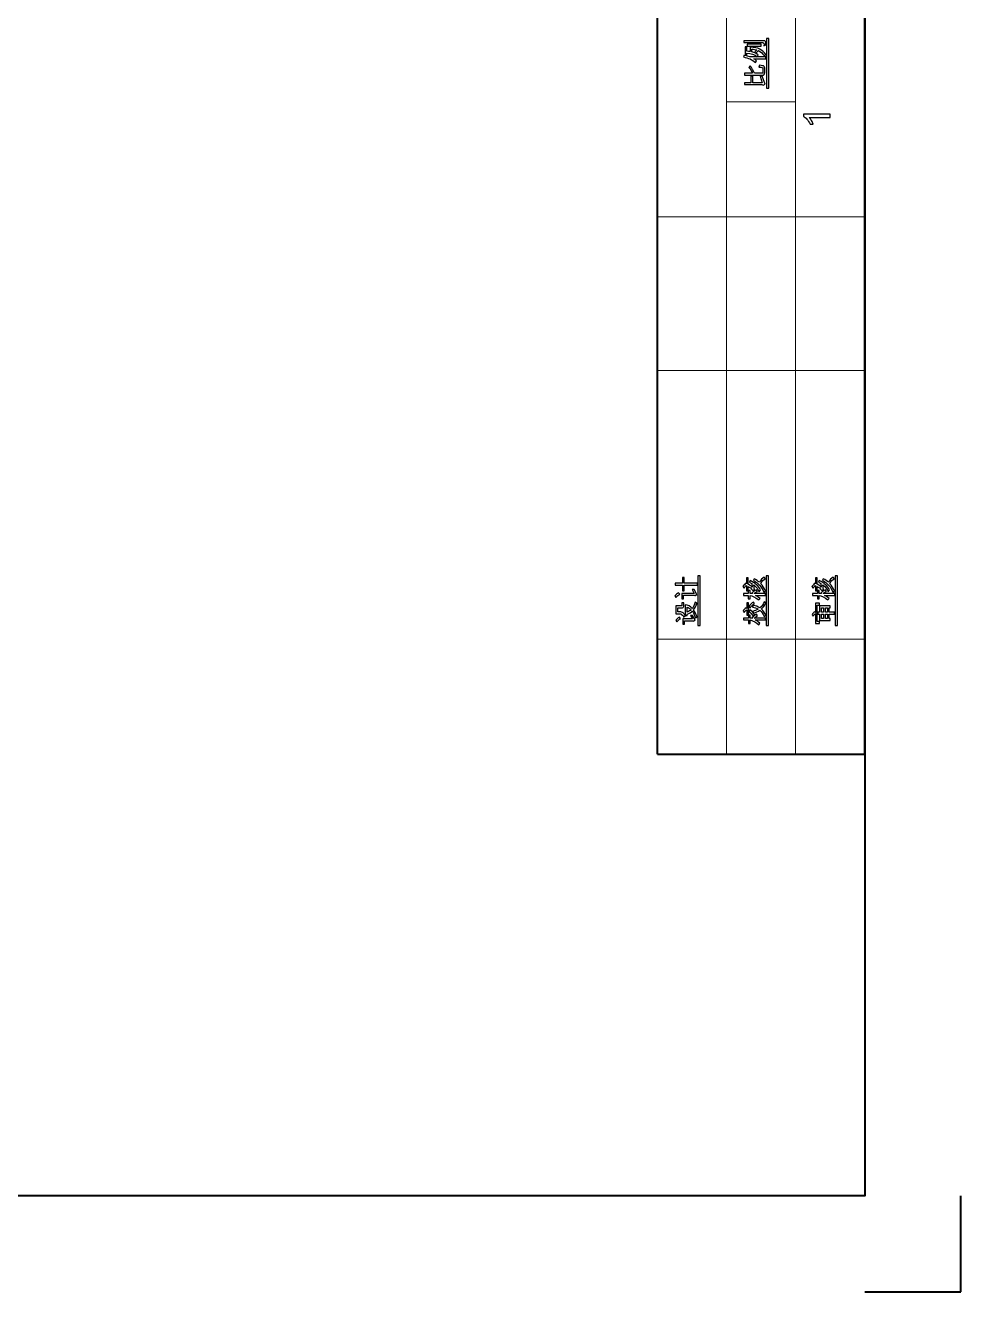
# Model space of a CAD drawing. Header units: millimetres. Extents: x -642 to 642, y -227 to 305.
# Drawn here: x -342.3 to -196.1, y -190.5 to 7.5 of the extents above; entities that cross this region are included whole.
import ezdxf

# ---------------------------------------------------------------- set-up
doc = ezdxf.new("R2010")
doc.units = ezdxf.units.MM
doc.header["$MEASUREMENT"] = 0
doc.layers.add('layer 1', color=7, linetype='Continuous')

msp = doc.modelspace()

# ---------------------------------------------------------------- linework, layer by layer
at = {"layer": 'layer 1', "lineweight": 40}
msp.add_open_spline([(-626.5734, 109.5297), (-626.5734, 109.5297), (-626.5734, -175.4703), (-626.5734, -175.4703), (-626.5734, -175.4703), (-211.0734, -175.4703), (-211.0734, -175.4703), (-211.0734, -175.4703), (-211.0734, 109.5297), (-211.0734, 109.5297), (-211.0734, 109.5297), (-626.5734, 109.5297), (-626.5734, 109.5297)], degree=3, knots=[0, 0, 0, 0, 0.25, 0.25, 0.25, 0.5, 0.5, 0.5, 0.75, 0.75, 0.75, 1, 1, 1, 1], dxfattribs=at)
for points in [[(-243.4734, -106.4703), (-243.4734, -106.4703), (-243.4734, 109.5297), (-243.4734, 109.5297)], [(-211.0734, -106.4703), (-211.0734, -106.4703), (-211.0734, 109.5297), (-211.0734, 109.5297)], [(-243.4734, -106.4703), (-243.4734, -106.4703), (-211.0734, -106.4703), (-211.0734, -106.4703)]]:
    msp.add_open_spline(points, degree=3, dxfattribs=at)
at = {"layer": 'layer 1', "lineweight": 9}
for points in [[(-232.6734, -106.4703), (-232.6734, -106.4703), (-232.6734, 109.5297), (-232.6734, 109.5297)], [(-221.8734, -106.4703), (-221.8734, -106.4703), (-221.8734, 109.5297), (-221.8734, 109.5297)], [(-232.6734, -4.4703), (-232.6734, -4.4703), (-221.8734, -4.4703), (-221.8734, -4.4703)], [(-243.4734, -22.4703), (-243.4734, -22.4703), (-211.0734, -22.4703), (-211.0734, -22.4703)], [(-243.4734, -46.4703), (-243.4734, -46.4703), (-211.0734, -46.4703), (-211.0734, -46.4703)], [(-243.4734, -88.4703), (-243.4734, -88.4703), (-211.0734, -88.4703), (-211.0734, -88.4703)]]:
    msp.add_open_spline(points, degree=3, dxfattribs=at)
at = {"layer": 'layer 1'}
for points, knots in [([(-226.8421, 5.0731), (-226.623, 5.0731), (-226.5154, 4.9357), (-226.5193, 4.6609), (-226.5193, 4.6609), (-226.5232, 4.3991), (-226.5232, 4.3991), (-226.5232, 4.3991), (-226.8343, 4.2714), (-226.8343, 4.2714), (-226.8343, 4.2714), (-226.8194, 4.5546), (-226.8194, 4.5546), (-226.8142, 4.6142), (-226.8317, 4.6654), (-226.8725, 4.7082), (-226.9127, 4.7517), (-226.9646, 4.773), (-227.0281, 4.773), (-227.0281, 4.773), (-229.996, 4.7653), (-229.996, 4.7653), (-229.996, 4.7653), (-229.996, 5.0731), (-229.996, 5.0731), (-229.996, 5.0731), (-226.8421, 5.0731), (-226.8421, 5.0731)], [0, 0, 0, 0, 0.11111111, 0.11111111, 0.11111111, 0.22222222, 0.22222222, 0.22222222, 0.33333333, 0.33333333, 0.33333333, 0.44444444, 0.44444444, 0.44444444, 0.55555556, 0.55555556, 0.55555556, 0.66666667, 0.66666667, 0.66666667, 0.77777778, 0.77777778, 0.77777778, 0.88888889, 0.88888889, 0.88888889, 1, 1, 1, 1]), ([(-229.4988, 4.1009), (-229.4988, 4.1009), (-229.4988, 3.4229), (-229.4988, 3.4229), (-229.2921, 3.4054), (-229.1261, 3.3886), (-229.0011, 3.3737), (-229.0011, 3.3737), (-229.0011, 4.0458), (-229.0011, 4.0458), (-228.3186, 4.0432), (-227.8149, 3.9505), (-227.4896, 3.7678), (-227.1642, 3.5843), (-226.8408, 3.2953), (-226.5193, 2.8986), (-226.5193, 2.8986), (-226.7455, 2.6879), (-226.7455, 2.6879), (-227.078, 3.106), (-227.3891, 3.3834), (-227.6775, 3.5215), (-227.8305, 3.4113), (-227.9556, 3.2732), (-228.0515, 3.1079), (-228.0515, 3.1079), (-228.2777, 3.2881), (-228.2777, 3.2881), (-228.2181, 3.3944), (-228.1144, 3.5085), (-227.966, 3.6297), (-228.1559, 3.6842), (-228.4061, 3.723), (-228.7165, 3.7457), (-228.7165, 3.7457), (-228.7165, 3.3186), (-228.7165, 3.3186), (-228.2784, 3.1993), (-227.9439, 3.0386), (-227.7138, 2.8364), (-227.7138, 2.8364), (-227.8733, 2.557), (-227.8733, 2.557), (-228.2946, 2.9278), (-228.8364, 3.1131), (-229.4988, 3.1131), (-229.4988, 3.1131), (-229.4988, 2.8286), (-229.4988, 2.8286), (-229.4988, 2.8286), (-229.7814, 2.8286), (-229.7814, 2.8286), (-229.7814, 2.8286), (-229.7814, 4.1009), (-229.7814, 4.1009), (-229.7814, 4.1009), (-229.4988, 4.1009), (-229.4988, 4.1009)], [0, 0, 0, 0, 0.05263158, 0.05263158, 0.05263158, 0.10526316, 0.10526316, 0.10526316, 0.15789474, 0.15789474, 0.15789474, 0.21052632, 0.21052632, 0.21052632, 0.26315789, 0.26315789, 0.26315789, 0.31578947, 0.31578947, 0.31578947, 0.36842105, 0.36842105, 0.36842105, 0.42105263, 0.42105263, 0.42105263, 0.47368421, 0.47368421, 0.47368421, 0.52631579, 0.52631579, 0.52631579, 0.57894737, 0.57894737, 0.57894737, 0.63157895, 0.63157895, 0.63157895, 0.68421053, 0.68421053, 0.68421053, 0.73684211, 0.73684211, 0.73684211, 0.78947368, 0.78947368, 0.78947368, 0.84210526, 0.84210526, 0.84210526, 0.89473684, 0.89473684, 0.89473684, 0.94736842, 0.94736842, 0.94736842, 1, 1, 1, 1]), ([(-227.2899, 4.5319), (-227.2899, 4.5319), (-227.2899, 4.2357), (-227.2899, 4.2357), (-227.2899, 4.2357), (-229.4586, 4.2357), (-229.4586, 4.2357), (-229.4586, 4.2357), (-229.4586, 4.5319), (-229.4586, 4.5319), (-229.4586, 4.5319), (-227.2899, 4.5319), (-227.2899, 4.5319)], [0, 0, 0, 0, 0.25, 0.25, 0.25, 0.5, 0.5, 0.5, 0.75, 0.75, 0.75, 1, 1, 1, 1]), ([(-226.4069, -2.3592), (-226.4069, -2.3592), (-226.4069, 5.4186), (-226.4069, 5.4186), (-226.4069, 5.4186), (-226.0534, 5.4186), (-226.0534, 5.4186), (-226.0534, 5.4186), (-226.0534, -2.3592), (-226.0534, -2.3592), (-226.0534, -2.3592), (-226.4069, -2.3592), (-226.4069, -2.3592)], [0, 0, 0, 0, 0.25, 0.25, 0.25, 0.5, 0.5, 0.5, 0.75, 0.75, 0.75, 1, 1, 1, 1]), ([(-229.9486, 2.7942), (-229.8268, 2.7716), (-229.6427, 2.7223), (-229.3958, 2.6465), (-229.3958, 2.6465), (-229.0315, 2.5324), (-229.0315, 2.5324), (-229.0315, 2.5324), (-226.5154, 2.5324), (-226.5154, 2.5324), (-226.5154, 2.5324), (-226.5154, 2.2381), (-226.5154, 2.2381), (-226.5154, 2.2381), (-228.3898, 2.2381), (-228.3898, 2.2381), (-228.2848, 2.1876), (-228.1533, 2.091), (-227.9964, 1.9491), (-227.9964, 1.9491), (-228.1448, 1.6891), (-228.1448, 1.6891), (-228.6523, 2.1117), (-229.2862, 2.3904), (-230.0472, 2.5246), (-230.0472, 2.5246), (-229.9486, 2.7942), (-229.9486, 2.7942)], [0, 0, 0, 0, 0.11111111, 0.11111111, 0.11111111, 0.22222222, 0.22222222, 0.22222222, 0.33333333, 0.33333333, 0.33333333, 0.44444444, 0.44444444, 0.44444444, 0.55555556, 0.55555556, 0.55555556, 0.66666667, 0.66666667, 0.66666667, 0.77777778, 0.77777778, 0.77777778, 0.88888889, 0.88888889, 0.88888889, 1, 1, 1, 1]), ([(-227.5103, 1.2413), (-227.1253, 1.1978), (-226.8933, 1.1389), (-226.8135, 1.0637), (-226.7338, 0.9885), (-226.6936, 0.901), (-226.6936, 0.8025), (-226.6936, 0.8025), (-226.6936, 0.0791), (-226.6936, 0.0791), (-226.6936, -0.0388), (-226.7273, -0.1354), (-226.7935, -0.2112), (-226.8602, -0.2877), (-226.9438, -0.3253), (-227.0456, -0.3253), (-227.0456, -0.3253), (-229.8916, -0.3253), (-229.8916, -0.3253), (-229.8916, -0.3253), (-229.8916, -0.0181), (-229.8916, -0.0181), (-229.8916, -0.0181), (-228.642, -0.0181), (-228.642, -0.0181), (-228.7904, 0.363), (-228.9719, 0.6703), (-229.1871, 0.9029), (-229.1871, 0.9029), (-229.0011, 1.1441), (-229.0011, 1.1441), (-228.6835, 0.7973), (-228.4586, 0.4097), (-228.327, -0.0181), (-228.327, -0.0181), (-227.1214, -0.0181), (-227.1214, -0.0181), (-227.0845, -0.0181), (-227.0514, -0.0051), (-227.0223, 0.0208), (-226.9931, 0.0467), (-226.9788, 0.0811), (-226.9788, 0.1226), (-226.9788, 0.1226), (-226.9788, 0.6942), (-226.9788, 0.6942), (-226.9788, 0.7928), (-227.032, 0.8602), (-227.1389, 0.8958), (-227.2465, 0.9308), (-227.4066, 0.947), (-227.6205, 0.9431), (-227.6205, 0.9431), (-227.5103, 1.2413), (-227.5103, 1.2413)], [0, 0, 0, 0, 0.05555556, 0.05555556, 0.05555556, 0.11111111, 0.11111111, 0.11111111, 0.16666667, 0.16666667, 0.16666667, 0.22222222, 0.22222222, 0.22222222, 0.27777778, 0.27777778, 0.27777778, 0.33333333, 0.33333333, 0.33333333, 0.38888889, 0.38888889, 0.38888889, 0.44444444, 0.44444444, 0.44444444, 0.5, 0.5, 0.5, 0.55555556, 0.55555556, 0.55555556, 0.61111111, 0.61111111, 0.61111111, 0.66666667, 0.66666667, 0.66666667, 0.72222222, 0.72222222, 0.72222222, 0.77777778, 0.77777778, 0.77777778, 0.83333333, 0.83333333, 0.83333333, 0.88888889, 0.88888889, 0.88888889, 0.94444444, 0.94444444, 0.94444444, 1, 1, 1, 1]), ([(-227.1266, -0.4491), (-227.1266, -0.4491), (-226.6638, -1.7441), (-226.6638, -1.7441), (-226.6638, -1.7441), (-226.9464, -1.8614), (-226.9464, -1.8614), (-226.9905, -1.8199), (-227.0624, -1.7992), (-227.161, -1.7992), (-227.161, -1.7992), (-229.8748, -1.7992), (-229.8748, -1.7992), (-229.8748, -1.7992), (-229.8748, -1.4913), (-229.8748, -1.4913), (-229.8748, -1.4913), (-228.8565, -1.4913), (-228.8565, -1.4913), (-228.8565, -1.4913), (-228.8565, -0.4815), (-228.8565, -0.4815), (-228.8565, -0.4815), (-228.572, -0.4815), (-228.572, -0.4815), (-228.572, -0.4815), (-228.572, -1.4913), (-228.572, -1.4913), (-228.572, -1.4913), (-227.0948, -1.4913), (-227.0948, -1.4913), (-227.0948, -1.4913), (-227.4364, -0.4491), (-227.4364, -0.4491), (-227.4364, -0.4491), (-227.1266, -0.4491), (-227.1266, -0.4491)], [0, 0, 0, 0, 0.08333333, 0.08333333, 0.08333333, 0.16666667, 0.16666667, 0.16666667, 0.25, 0.25, 0.25, 0.33333333, 0.33333333, 0.33333333, 0.41666667, 0.41666667, 0.41666667, 0.5, 0.5, 0.5, 0.58333333, 0.58333333, 0.58333333, 0.66666667, 0.66666667, 0.66666667, 0.75, 0.75, 0.75, 0.83333333, 0.83333333, 0.83333333, 0.91666667, 0.91666667, 0.91666667, 1, 1, 1, 1]), ([(-216.4734, -6.4183), (-216.4734, -6.4183), (-216.4734, -6.9316), (-216.4734, -6.9316), (-216.4734, -6.9316), (-219.742, -6.9316), (-219.742, -6.9316), (-219.6234, -7.0551), (-219.5057, -7.2175), (-219.3881, -7.4178), (-219.2705, -7.618), (-219.182, -7.7989), (-219.1237, -7.9583), (-219.1237, -7.9583), (-219.6195, -7.9583), (-219.6195, -7.9583), (-219.7537, -7.6715), (-219.917, -7.4207), (-220.1095, -7.2058), (-220.301, -6.9909), (-220.4867, -6.8383), (-220.6675, -6.7489), (-220.6675, -6.7489), (-220.6675, -6.4183), (-220.6675, -6.4183), (-220.6675, -6.4183), (-216.4734, -6.4183), (-216.4734, -6.4183)], [0, 0, 0, 0, 0.11111111, 0.11111111, 0.11111111, 0.22222222, 0.22222222, 0.22222222, 0.33333333, 0.33333333, 0.33333333, 0.44444444, 0.44444444, 0.44444444, 0.55555556, 0.55555556, 0.55555556, 0.66666667, 0.66666667, 0.66666667, 0.77777778, 0.77777778, 0.77777778, 0.88888889, 0.88888889, 0.88888889, 1, 1, 1, 1]), ([(-239.2929, -78.8264), (-239.2929, -78.8264), (-239.2929, -79.7319), (-239.2929, -79.7319), (-239.2929, -79.7319), (-237.2395, -79.7319), (-237.2395, -79.7319), (-237.2395, -79.7319), (-237.2395, -80.0281), (-237.2395, -80.0281), (-237.2395, -80.0281), (-239.2929, -80.0281), (-239.2929, -80.0281), (-239.2929, -80.0281), (-239.2929, -80.9342), (-239.2929, -80.9342), (-239.2929, -80.9342), (-239.5774, -80.9342), (-239.5774, -80.9342), (-239.5774, -80.9342), (-239.5774, -80.0281), (-239.5774, -80.0281), (-239.5774, -80.0281), (-240.7318, -80.0281), (-240.7318, -80.0281), (-240.7318, -80.0281), (-240.7318, -79.7319), (-240.7318, -79.7319), (-240.7318, -79.7319), (-239.5774, -79.7319), (-239.5774, -79.7319), (-239.5774, -79.7319), (-239.5774, -78.8264), (-239.5774, -78.8264), (-239.5774, -78.8264), (-239.2929, -78.8264), (-239.2929, -78.8264)], [0, 0, 0, 0, 0.08333333, 0.08333333, 0.08333333, 0.16666667, 0.16666667, 0.16666667, 0.25, 0.25, 0.25, 0.33333333, 0.33333333, 0.33333333, 0.41666667, 0.41666667, 0.41666667, 0.5, 0.5, 0.5, 0.58333333, 0.58333333, 0.58333333, 0.66666667, 0.66666667, 0.66666667, 0.75, 0.75, 0.75, 0.83333333, 0.83333333, 0.83333333, 0.91666667, 0.91666667, 0.91666667, 1, 1, 1, 1]), ([(-237.1427, -86.3592), (-237.1427, -86.3592), (-237.1427, -78.5814), (-237.1427, -78.5814), (-237.1427, -78.5814), (-236.7892, -78.5814), (-236.7892, -78.5814), (-236.7892, -78.5814), (-236.7892, -86.3592), (-236.7892, -86.3592), (-236.7892, -86.3592), (-237.1427, -86.3592), (-237.1427, -86.3592)], [0, 0, 0, 0, 0.25, 0.25, 0.25, 0.5, 0.5, 0.5, 0.75, 0.75, 0.75, 1, 1, 1, 1]), ([(-229.2924, -78.8925), (-229.2924, -78.8925), (-229.2924, -79.8991), (-229.2924, -79.8991), (-228.9748, -80.0689), (-228.7674, -80.2206), (-228.6715, -80.3547), (-228.6715, -80.3547), (-228.6637, -80.3476), (-228.6637, -80.3476), (-228.6637, -80.3476), (-228.7207, -79.7947), (-228.7207, -79.7947), (-228.8497, -79.7124), (-228.9807, -79.6411), (-229.1135, -79.5802), (-229.1135, -79.5802), (-228.9865, -79.3203), (-228.9865, -79.3203), (-228.2107, -79.6949), (-227.6727, -80.1758), (-227.3726, -80.7631), (-227.3726, -80.7631), (-227.5774, -81.0593), (-227.5774, -81.0593), (-227.7271, -80.7002), (-228.0058, -80.3457), (-228.4148, -79.9963), (-228.4096, -80.0708), (-228.3746, -80.3068), (-228.3085, -80.7041), (-228.3085, -80.7041), (-228.5859, -80.8603), (-228.5859, -80.8603), (-228.8465, -80.5433), (-229.0824, -80.3392), (-229.2924, -80.2465), (-229.2924, -80.2465), (-229.2924, -80.9225), (-229.2924, -80.9225), (-229.2924, -80.9225), (-229.577, -80.9225), (-229.577, -80.9225), (-229.577, -80.9225), (-229.577, -80.0741), (-229.577, -80.0741), (-229.6858, -80.1622), (-229.7999, -80.2971), (-229.9192, -80.4785), (-229.9192, -80.4785), (-230.1182, -80.2407), (-230.1182, -80.2407), (-229.9853, -80.0546), (-229.822, -79.8868), (-229.6282, -79.7358), (-229.6282, -79.7358), (-229.5808, -79.8025), (-229.5808, -79.8025), (-229.5808, -79.8025), (-229.5731, -79.8025), (-229.5731, -79.8025), (-229.5731, -79.8025), (-229.5731, -78.8925), (-229.5731, -78.8925), (-229.5731, -78.8925), (-229.2924, -78.8925), (-229.2924, -78.8925)], [0, 0, 0, 0, 0.04545455, 0.04545455, 0.04545455, 0.09090909, 0.09090909, 0.09090909, 0.13636364, 0.13636364, 0.13636364, 0.18181818, 0.18181818, 0.18181818, 0.22727273, 0.22727273, 0.22727273, 0.27272727, 0.27272727, 0.27272727, 0.31818182, 0.31818182, 0.31818182, 0.36363636, 0.36363636, 0.36363636, 0.40909091, 0.40909091, 0.40909091, 0.45454545, 0.45454545, 0.45454545, 0.5, 0.5, 0.5, 0.54545455, 0.54545455, 0.54545455, 0.59090909, 0.59090909, 0.59090909, 0.63636364, 0.63636364, 0.63636364, 0.68181818, 0.68181818, 0.68181818, 0.72727273, 0.72727273, 0.72727273, 0.77272727, 0.77272727, 0.77272727, 0.81818182, 0.81818182, 0.81818182, 0.86363636, 0.86363636, 0.86363636, 0.90909091, 0.90909091, 0.90909091, 0.95454545, 0.95454545, 0.95454545, 1, 1, 1, 1]), ([(-226.8048, -78.8037), (-226.8048, -78.8037), (-226.6013, -79.0409), (-226.6013, -79.0409), (-226.88, -79.155), (-227.1211, -79.4084), (-227.3253, -79.8025), (-227.0589, -80.0871), (-226.8139, -80.4779), (-226.5903, -80.9737), (-226.5903, -80.9737), (-226.8197, -81.2226), (-226.8197, -81.2226), (-227.007, -80.7521), (-227.2248, -80.3703), (-227.4731, -80.078), (-227.7213, -79.785), (-228.0577, -79.5186), (-228.4835, -79.2782), (-228.4835, -79.2782), (-228.3714, -79.0241), (-228.3714, -79.0241), (-228.0292, -79.2088), (-227.7524, -79.3981), (-227.5398, -79.5919), (-227.3395, -79.2244), (-227.0945, -78.9619), (-226.8048, -78.8037)], [0, 0, 0, 0, 0.11111111, 0.11111111, 0.11111111, 0.22222222, 0.22222222, 0.22222222, 0.33333333, 0.33333333, 0.33333333, 0.44444444, 0.44444444, 0.44444444, 0.55555556, 0.55555556, 0.55555556, 0.66666667, 0.66666667, 0.66666667, 0.77777778, 0.77777778, 0.77777778, 0.88888889, 0.88888889, 0.88888889, 1, 1, 1, 1]), ([(-226.474, -86.3592), (-226.474, -86.3592), (-226.474, -78.5814), (-226.474, -78.5814), (-226.474, -78.5814), (-226.1205, -78.5814), (-226.1205, -78.5814), (-226.1205, -78.5814), (-226.1205, -86.3592), (-226.1205, -86.3592), (-226.1205, -86.3592), (-226.474, -86.3592), (-226.474, -86.3592)], [0, 0, 0, 0, 0.25, 0.25, 0.25, 0.5, 0.5, 0.5, 0.75, 0.75, 0.75, 1, 1, 1, 1]), ([(-218.4924, -78.8925), (-218.4924, -78.8925), (-218.4924, -79.8991), (-218.4924, -79.8991), (-218.1748, -80.0689), (-217.9674, -80.2206), (-217.8715, -80.3547), (-217.8715, -80.3547), (-217.8637, -80.3476), (-217.8637, -80.3476), (-217.8637, -80.3476), (-217.9207, -79.7947), (-217.9207, -79.7947), (-218.0497, -79.7124), (-218.1807, -79.6411), (-218.3135, -79.5802), (-218.3135, -79.5802), (-218.1865, -79.3203), (-218.1865, -79.3203), (-217.4107, -79.6949), (-216.8727, -80.1758), (-216.5726, -80.7631), (-216.5726, -80.7631), (-216.7774, -81.0593), (-216.7774, -81.0593), (-216.9271, -80.7002), (-217.2058, -80.3457), (-217.6148, -79.9963), (-217.6096, -80.0708), (-217.5746, -80.3068), (-217.5085, -80.7041), (-217.5085, -80.7041), (-217.7859, -80.8603), (-217.7859, -80.8603), (-218.0465, -80.5433), (-218.2824, -80.3392), (-218.4924, -80.2465), (-218.4924, -80.2465), (-218.4924, -80.9225), (-218.4924, -80.9225), (-218.4924, -80.9225), (-218.777, -80.9225), (-218.777, -80.9225), (-218.777, -80.9225), (-218.777, -80.0741), (-218.777, -80.0741), (-218.8858, -80.1622), (-218.9999, -80.2971), (-219.1192, -80.4785), (-219.1192, -80.4785), (-219.3182, -80.2407), (-219.3182, -80.2407), (-219.1853, -80.0546), (-219.022, -79.8868), (-218.8282, -79.7358), (-218.8282, -79.7358), (-218.7808, -79.8025), (-218.7808, -79.8025), (-218.7808, -79.8025), (-218.7731, -79.8025), (-218.7731, -79.8025), (-218.7731, -79.8025), (-218.7731, -78.8925), (-218.7731, -78.8925), (-218.7731, -78.8925), (-218.4924, -78.8925), (-218.4924, -78.8925)], [0, 0, 0, 0, 0.04545455, 0.04545455, 0.04545455, 0.09090909, 0.09090909, 0.09090909, 0.13636364, 0.13636364, 0.13636364, 0.18181818, 0.18181818, 0.18181818, 0.22727273, 0.22727273, 0.22727273, 0.27272727, 0.27272727, 0.27272727, 0.31818182, 0.31818182, 0.31818182, 0.36363636, 0.36363636, 0.36363636, 0.40909091, 0.40909091, 0.40909091, 0.45454545, 0.45454545, 0.45454545, 0.5, 0.5, 0.5, 0.54545455, 0.54545455, 0.54545455, 0.59090909, 0.59090909, 0.59090909, 0.63636364, 0.63636364, 0.63636364, 0.68181818, 0.68181818, 0.68181818, 0.72727273, 0.72727273, 0.72727273, 0.77272727, 0.77272727, 0.77272727, 0.81818182, 0.81818182, 0.81818182, 0.86363636, 0.86363636, 0.86363636, 0.90909091, 0.90909091, 0.90909091, 0.95454545, 0.95454545, 0.95454545, 1, 1, 1, 1]), ([(-216.0048, -78.8037), (-216.0048, -78.8037), (-215.8013, -79.0409), (-215.8013, -79.0409), (-216.08, -79.155), (-216.3211, -79.4084), (-216.5253, -79.8025), (-216.2589, -80.0871), (-216.0139, -80.4779), (-215.7903, -80.9737), (-215.7903, -80.9737), (-216.0197, -81.2226), (-216.0197, -81.2226), (-216.207, -80.7521), (-216.4248, -80.3703), (-216.6731, -80.078), (-216.9213, -79.785), (-217.2577, -79.5186), (-217.6835, -79.2782), (-217.6835, -79.2782), (-217.5714, -79.0241), (-217.5714, -79.0241), (-217.2292, -79.2088), (-216.9524, -79.3981), (-216.7398, -79.5919), (-216.5395, -79.2244), (-216.2945, -78.9619), (-216.0048, -78.8037)], [0, 0, 0, 0, 0.11111111, 0.11111111, 0.11111111, 0.22222222, 0.22222222, 0.22222222, 0.33333333, 0.33333333, 0.33333333, 0.44444444, 0.44444444, 0.44444444, 0.55555556, 0.55555556, 0.55555556, 0.66666667, 0.66666667, 0.66666667, 0.77777778, 0.77777778, 0.77777778, 0.88888889, 0.88888889, 0.88888889, 1, 1, 1, 1]), ([(-215.674, -86.3592), (-215.674, -86.3592), (-215.674, -78.5814), (-215.674, -78.5814), (-215.674, -78.5814), (-215.3205, -78.5814), (-215.3205, -78.5814), (-215.3205, -78.5814), (-215.3205, -86.3592), (-215.3205, -86.3592), (-215.3205, -86.3592), (-215.674, -86.3592), (-215.674, -86.3592)], [0, 0, 0, 0, 0.25, 0.25, 0.25, 0.5, 0.5, 0.5, 0.75, 0.75, 0.75, 1, 1, 1, 1]), ([(-237.7295, -80.7365), (-237.7295, -80.7365), (-237.3102, -81.4981), (-237.3102, -81.4981), (-237.3102, -81.4981), (-237.5591, -81.6731), (-237.5591, -81.6731), (-237.5993, -81.6335), (-237.6537, -81.6141), (-237.7224, -81.6141), (-237.7224, -81.6141), (-239.3894, -81.6141), (-239.3894, -81.6141), (-239.3894, -81.6141), (-239.3894, -82.1819), (-239.3894, -82.1819), (-239.3894, -82.1819), (-239.674, -82.1819), (-239.674, -82.1819), (-239.674, -82.1819), (-239.674, -81.3198), (-239.674, -81.3198), (-239.674, -81.3198), (-237.7334, -81.3198), (-237.7334, -81.3198), (-237.7334, -81.3198), (-238.0523, -80.7365), (-238.0523, -80.7365), (-238.0523, -80.7365), (-237.7295, -80.7365), (-237.7295, -80.7365)], [0, 0, 0, 0, 0.1, 0.1, 0.1, 0.2, 0.2, 0.2, 0.3, 0.3, 0.3, 0.4, 0.4, 0.4, 0.5, 0.5, 0.5, 0.6, 0.6, 0.6, 0.7, 0.7, 0.7, 0.8, 0.8, 0.8, 0.9, 0.9, 0.9, 1, 1, 1, 1]), ([(-228.0143, -80.7631), (-228.0143, -80.7631), (-227.847, -81.0308), (-227.847, -81.0308), (-228.0305, -81.0904), (-228.2068, -81.1954), (-228.3753, -81.3464), (-228.3753, -81.3464), (-226.5676, -81.3464), (-226.5676, -81.3464), (-226.5676, -81.3464), (-226.5676, -81.6426), (-226.5676, -81.6426), (-226.5676, -81.6426), (-228.1698, -81.6426), (-228.1698, -81.6426), (-228.1698, -81.6426), (-228.1698, -81.6497), (-228.1698, -81.6497), (-227.9903, -81.7146), (-227.7492, -81.8688), (-227.4465, -82.1132), (-227.4465, -82.1132), (-227.6215, -82.3504), (-227.6215, -82.3504), (-228.1932, -81.9103), (-228.652, -81.6737), (-228.9982, -81.6426), (-228.9982, -81.6426), (-228.9982, -82.1741), (-228.9982, -82.1741), (-228.9982, -82.1741), (-229.273, -82.1741), (-229.273, -82.1741), (-229.273, -82.1741), (-229.273, -81.6426), (-229.273, -81.6426), (-229.273, -81.6426), (-230.0365, -81.6426), (-230.0365, -81.6426), (-230.0365, -81.6426), (-230.0326, -81.3464), (-230.0326, -81.3464), (-230.0326, -81.3464), (-229.273, -81.3464), (-229.273, -81.3464), (-229.273, -81.3464), (-229.2769, -80.883), (-229.2769, -80.883), (-229.2769, -80.883), (-228.9982, -80.883), (-228.9982, -80.883), (-228.9982, -80.883), (-228.9982, -81.3496), (-228.9982, -81.3496), (-228.9982, -81.3496), (-228.6125, -81.3496), (-228.6125, -81.3496), (-228.6125, -81.3496), (-228.6676, -81.2343), (-228.6676, -81.2343), (-228.5004, -81.034), (-228.2826, -80.8771), (-228.0143, -80.7631)], [0, 0, 0, 0, 0.04761905, 0.04761905, 0.04761905, 0.0952381, 0.0952381, 0.0952381, 0.14285714, 0.14285714, 0.14285714, 0.19047619, 0.19047619, 0.19047619, 0.23809524, 0.23809524, 0.23809524, 0.28571429, 0.28571429, 0.28571429, 0.33333333, 0.33333333, 0.33333333, 0.38095238, 0.38095238, 0.38095238, 0.42857143, 0.42857143, 0.42857143, 0.47619048, 0.47619048, 0.47619048, 0.52380952, 0.52380952, 0.52380952, 0.57142857, 0.57142857, 0.57142857, 0.61904762, 0.61904762, 0.61904762, 0.66666667, 0.66666667, 0.66666667, 0.71428571, 0.71428571, 0.71428571, 0.76190476, 0.76190476, 0.76190476, 0.80952381, 0.80952381, 0.80952381, 0.85714286, 0.85714286, 0.85714286, 0.9047619, 0.9047619, 0.9047619, 0.95238095, 0.95238095, 0.95238095, 1, 1, 1, 1]), ([(-217.2143, -80.7631), (-217.2143, -80.7631), (-217.047, -81.0308), (-217.047, -81.0308), (-217.2305, -81.0904), (-217.4068, -81.1954), (-217.5753, -81.3464), (-217.5753, -81.3464), (-215.7676, -81.3464), (-215.7676, -81.3464), (-215.7676, -81.3464), (-215.7676, -81.6426), (-215.7676, -81.6426), (-215.7676, -81.6426), (-217.3698, -81.6426), (-217.3698, -81.6426), (-217.3698, -81.6426), (-217.3698, -81.6497), (-217.3698, -81.6497), (-217.1903, -81.7146), (-216.9492, -81.8688), (-216.6465, -82.1132), (-216.6465, -82.1132), (-216.8215, -82.3504), (-216.8215, -82.3504), (-217.3932, -81.9103), (-217.852, -81.6737), (-218.1982, -81.6426), (-218.1982, -81.6426), (-218.1982, -82.1741), (-218.1982, -82.1741), (-218.1982, -82.1741), (-218.473, -82.1741), (-218.473, -82.1741), (-218.473, -82.1741), (-218.473, -81.6426), (-218.473, -81.6426), (-218.473, -81.6426), (-219.2365, -81.6426), (-219.2365, -81.6426), (-219.2365, -81.6426), (-219.2326, -81.3464), (-219.2326, -81.3464), (-219.2326, -81.3464), (-218.473, -81.3464), (-218.473, -81.3464), (-218.473, -81.3464), (-218.4769, -80.883), (-218.4769, -80.883), (-218.4769, -80.883), (-218.1982, -80.883), (-218.1982, -80.883), (-218.1982, -80.883), (-218.1982, -81.3496), (-218.1982, -81.3496), (-218.1982, -81.3496), (-217.8125, -81.3496), (-217.8125, -81.3496), (-217.8125, -81.3496), (-217.8676, -81.2343), (-217.8676, -81.2343), (-217.7004, -81.034), (-217.4826, -80.8771), (-217.2143, -80.7631)], [0, 0, 0, 0, 0.04761905, 0.04761905, 0.04761905, 0.0952381, 0.0952381, 0.0952381, 0.14285714, 0.14285714, 0.14285714, 0.19047619, 0.19047619, 0.19047619, 0.23809524, 0.23809524, 0.23809524, 0.28571429, 0.28571429, 0.28571429, 0.33333333, 0.33333333, 0.33333333, 0.38095238, 0.38095238, 0.38095238, 0.42857143, 0.42857143, 0.42857143, 0.47619048, 0.47619048, 0.47619048, 0.52380952, 0.52380952, 0.52380952, 0.57142857, 0.57142857, 0.57142857, 0.61904762, 0.61904762, 0.61904762, 0.66666667, 0.66666667, 0.66666667, 0.71428571, 0.71428571, 0.71428571, 0.76190476, 0.76190476, 0.76190476, 0.80952381, 0.80952381, 0.80952381, 0.85714286, 0.85714286, 0.85714286, 0.9047619, 0.9047619, 0.9047619, 0.95238095, 0.95238095, 0.95238095, 1, 1, 1, 1]), ([(-240.1834, -81.2096), (-240.1834, -81.2096), (-239.9968, -81.4546), (-239.9968, -81.4546), (-240.1996, -81.5519), (-240.3954, -81.7171), (-240.584, -81.9498), (-240.584, -81.9498), (-240.7622, -81.7392), (-240.7622, -81.7392), (-240.6132, -81.5214), (-240.42, -81.3451), (-240.1834, -81.2096)], [0, 0, 0, 0, 0.25, 0.25, 0.25, 0.5, 0.5, 0.5, 0.75, 0.75, 0.75, 1, 1, 1, 1]), ([(-239.3706, -82.808), (-239.3706, -82.808), (-239.3706, -83.298), (-239.3706, -83.298), (-239.3706, -83.3855), (-239.3985, -83.4555), (-239.4549, -83.508), (-239.5113, -83.5605), (-239.5807, -83.5871), (-239.663, -83.5871), (-239.663, -83.5871), (-240.2969, -83.5871), (-240.2969, -83.5871), (-240.2969, -83.5871), (-240.2969, -84.208), (-240.2969, -84.208), (-240.2969, -84.208), (-239.9345, -84.208), (-239.9345, -84.208), (-239.7712, -84.208), (-239.6169, -84.2644), (-239.4718, -84.3778), (-239.3272, -84.4912), (-239.219, -84.6332), (-239.1483, -84.8043), (-239.1483, -84.8043), (-239.3933, -85.013), (-239.3933, -85.013), (-239.4361, -84.8866), (-239.4977, -84.7816), (-239.5781, -84.6993), (-239.6584, -84.617), (-239.733, -84.5638), (-239.8017, -84.5398), (-239.8697, -84.5159), (-239.9624, -84.5042), (-240.0784, -84.5042), (-240.0784, -84.5042), (-240.5801, -84.5042), (-240.5801, -84.5042), (-240.5801, -84.5042), (-240.5801, -83.2909), (-240.5801, -83.2909), (-240.5801, -83.2909), (-239.7006, -83.2909), (-239.7006, -83.2909), (-239.6701, -83.2909), (-239.6552, -83.2695), (-239.6552, -83.228), (-239.6552, -83.228), (-239.6552, -82.808), (-239.6552, -82.808), (-239.6552, -82.808), (-239.3706, -82.808), (-239.3706, -82.808)], [0, 0, 0, 0, 0.05555556, 0.05555556, 0.05555556, 0.11111111, 0.11111111, 0.11111111, 0.16666667, 0.16666667, 0.16666667, 0.22222222, 0.22222222, 0.22222222, 0.27777778, 0.27777778, 0.27777778, 0.33333333, 0.33333333, 0.33333333, 0.38888889, 0.38888889, 0.38888889, 0.44444444, 0.44444444, 0.44444444, 0.5, 0.5, 0.5, 0.55555556, 0.55555556, 0.55555556, 0.61111111, 0.61111111, 0.61111111, 0.66666667, 0.66666667, 0.66666667, 0.72222222, 0.72222222, 0.72222222, 0.77777778, 0.77777778, 0.77777778, 0.83333333, 0.83333333, 0.83333333, 0.88888889, 0.88888889, 0.88888889, 0.94444444, 0.94444444, 0.94444444, 1, 1, 1, 1]), ([(-237.5662, -82.6809), (-237.5662, -82.6809), (-237.2856, -82.8935), (-237.2856, -82.8935), (-237.4411, -83.2889), (-237.6239, -83.6182), (-237.8345, -83.8813), (-237.6155, -84.195), (-237.432, -84.5573), (-237.2856, -84.9676), (-237.2856, -84.9676), (-237.5396, -85.1271), (-237.5396, -85.1271), (-237.7107, -84.6442), (-237.8754, -84.3033), (-238.0335, -84.1036), (-238.193, -84.2592), (-238.4613, -84.416), (-238.8385, -84.5742), (-238.8385, -84.5742), (-238.8385, -84.7563), (-238.8385, -84.7563), (-238.8385, -84.7563), (-239.1218, -84.7563), (-239.1218, -84.7563), (-239.1218, -84.7563), (-239.1218, -83.0854), (-239.1218, -83.0854), (-238.6972, -83.1463), (-238.3375, -83.3421), (-238.0413, -83.672), (-237.8501, -83.4315), (-237.6919, -83.1016), (-237.5662, -82.6809)], [0, 0, 0, 0, 0.09090909, 0.09090909, 0.09090909, 0.18181818, 0.18181818, 0.18181818, 0.27272727, 0.27272727, 0.27272727, 0.36363636, 0.36363636, 0.36363636, 0.45454545, 0.45454545, 0.45454545, 0.54545455, 0.54545455, 0.54545455, 0.63636364, 0.63636364, 0.63636364, 0.72727273, 0.72727273, 0.72727273, 0.81818182, 0.81818182, 0.81818182, 0.90909091, 0.90909091, 0.90909091, 1, 1, 1, 1]), ([(-229.2393, -82.8158), (-229.2393, -82.8158), (-229.2393, -84.7226), (-229.2393, -84.7226), (-229.2393, -84.7226), (-229.5219, -84.7259), (-229.5219, -84.7259), (-229.5219, -84.7259), (-229.5219, -83.8774), (-229.5219, -83.8774), (-229.6463, -83.9416), (-229.772, -84.0913), (-229.8997, -84.3253), (-229.8997, -84.3253), (-230.0708, -84.0997), (-230.0708, -84.0997), (-230.0099, -83.9085), (-229.8628, -83.7322), (-229.6282, -83.5715), (-229.6282, -83.5715), (-229.5219, -83.6914), (-229.5219, -83.6914), (-229.5219, -83.6914), (-229.5219, -82.8158), (-229.5219, -82.8158), (-229.5219, -82.8158), (-229.2393, -82.8158), (-229.2393, -82.8158)], [0, 0, 0, 0, 0.11111111, 0.11111111, 0.11111111, 0.22222222, 0.22222222, 0.22222222, 0.33333333, 0.33333333, 0.33333333, 0.44444444, 0.44444444, 0.44444444, 0.55555556, 0.55555556, 0.55555556, 0.66666667, 0.66666667, 0.66666667, 0.77777778, 0.77777778, 0.77777778, 0.88888889, 0.88888889, 0.88888889, 1, 1, 1, 1]), ([(-228.4835, -82.6926), (-228.4835, -82.6926), (-228.2936, -82.9298), (-228.2936, -82.9298), (-228.5782, -83.0789), (-228.8167, -83.3194), (-229.0092, -83.6493), (-229.0092, -83.6493), (-229.1952, -83.416), (-229.1952, -83.416), (-228.9943, -83.0763), (-228.757, -82.8352), (-228.4835, -82.6926)], [0, 0, 0, 0, 0.25, 0.25, 0.25, 0.5, 0.5, 0.5, 0.75, 0.75, 0.75, 1, 1, 1, 1]), ([(-226.8158, -82.6148), (-226.8158, -82.6148), (-226.5559, -82.8158), (-226.5559, -82.8158), (-226.7283, -83.2397), (-226.9519, -83.5605), (-227.2281, -83.777), (-226.9344, -84.0388), (-226.705, -84.3499), (-226.5391, -84.711), (-226.5391, -84.711), (-226.7802, -84.9158), (-226.7802, -84.9158), (-226.9675, -84.4919), (-227.1956, -84.1717), (-227.4653, -83.9552), (-227.744, -84.1425), (-228.0719, -84.2858), (-228.4492, -84.3843), (-228.4492, -84.3843), (-228.571, -84.1263), (-228.571, -84.1263), (-228.291, -84.068), (-228.0039, -83.9539), (-227.7103, -83.7841), (-227.965, -83.6285), (-228.2632, -83.5261), (-228.6047, -83.4769), (-228.6047, -83.4769), (-228.4965, -83.2014), (-228.4965, -83.2014), (-228.1322, -83.2468), (-227.7881, -83.3803), (-227.4653, -83.602), (-227.1302, -83.311), (-226.9137, -82.9817), (-226.8158, -82.6148)], [0, 0, 0, 0, 0.08333333, 0.08333333, 0.08333333, 0.16666667, 0.16666667, 0.16666667, 0.25, 0.25, 0.25, 0.33333333, 0.33333333, 0.33333333, 0.41666667, 0.41666667, 0.41666667, 0.5, 0.5, 0.5, 0.58333333, 0.58333333, 0.58333333, 0.66666667, 0.66666667, 0.66666667, 0.75, 0.75, 0.75, 0.83333333, 0.83333333, 0.83333333, 0.91666667, 0.91666667, 0.91666667, 1, 1, 1, 1]), ([(-218.1502, -82.8443), (-218.1502, -82.8443), (-218.1502, -83.1385), (-218.1502, -83.1385), (-218.1502, -83.1385), (-218.5132, -83.1385), (-218.5132, -83.1385), (-218.5132, -83.1385), (-218.5132, -85.7175), (-218.5132, -85.7175), (-218.5132, -85.7175), (-218.1502, -85.7175), (-218.1502, -85.7175), (-218.1502, -85.7175), (-218.1502, -86.0137), (-218.1502, -86.0137), (-218.1502, -86.0137), (-218.7964, -86.0137), (-218.7964, -86.0137), (-218.7964, -86.0137), (-218.7964, -84.4815), (-218.7964, -84.4815), (-218.939, -84.5748), (-219.0531, -84.7097), (-219.138, -84.886), (-219.138, -84.886), (-219.3013, -84.6675), (-219.3013, -84.6675), (-219.2125, -84.4809), (-219.0712, -84.3201), (-218.8774, -84.1853), (-218.8774, -84.1853), (-218.8035, -84.3104), (-218.8035, -84.3104), (-218.8035, -84.3104), (-218.7964, -84.3104), (-218.7964, -84.3104), (-218.7964, -84.3104), (-218.7964, -82.8443), (-218.7964, -82.8443), (-218.7964, -82.8443), (-218.1502, -82.8443), (-218.1502, -82.8443)], [0, 0, 0, 0, 0.07142857, 0.07142857, 0.07142857, 0.14285714, 0.14285714, 0.14285714, 0.21428571, 0.21428571, 0.21428571, 0.28571429, 0.28571429, 0.28571429, 0.35714286, 0.35714286, 0.35714286, 0.42857143, 0.42857143, 0.42857143, 0.5, 0.5, 0.5, 0.57142857, 0.57142857, 0.57142857, 0.64285714, 0.64285714, 0.64285714, 0.71428571, 0.71428571, 0.71428571, 0.78571429, 0.78571429, 0.78571429, 0.85714286, 0.85714286, 0.85714286, 0.92857143, 0.92857143, 0.92857143, 1, 1, 1, 1]), ([(-240.0467, -85.0376), (-240.0467, -85.0376), (-239.8568, -85.2826), (-239.8568, -85.2826), (-240.0642, -85.3811), (-240.2612, -85.5458), (-240.4472, -85.7765), (-240.4472, -85.7765), (-240.6235, -85.5691), (-240.6235, -85.5691), (-240.4809, -85.3552), (-240.2884, -85.1783), (-240.0467, -85.0376)], [0, 0, 0, 0, 0.25, 0.25, 0.25, 0.5, 0.5, 0.5, 0.75, 0.75, 0.75, 1, 1, 1, 1]), ([(-237.9823, -84.7524), (-237.9823, -84.7524), (-237.574, -85.4764), (-237.574, -85.4764), (-237.574, -85.4764), (-237.8229, -85.6469), (-237.8229, -85.6469), (-237.8812, -85.6145), (-237.9395, -85.5976), (-237.9972, -85.5976), (-237.9972, -85.5976), (-239.2546, -85.5976), (-239.2546, -85.5976), (-239.2546, -85.5976), (-239.2546, -86.1486), (-239.2546, -86.1486), (-239.2546, -86.1486), (-239.5372, -86.1486), (-239.5372, -86.1486), (-239.5372, -86.1486), (-239.5372, -85.3014), (-239.5372, -85.3014), (-239.5372, -85.3014), (-238.005, -85.3014), (-238.005, -85.3014), (-238.005, -85.3014), (-238.3012, -84.7524), (-238.3012, -84.7524), (-238.3012, -84.7524), (-237.9823, -84.7524), (-237.9823, -84.7524)], [0, 0, 0, 0, 0.1, 0.1, 0.1, 0.2, 0.2, 0.2, 0.3, 0.3, 0.3, 0.4, 0.4, 0.4, 0.5, 0.5, 0.5, 0.6, 0.6, 0.6, 0.7, 0.7, 0.7, 0.8, 0.8, 0.8, 0.9, 0.9, 0.9, 1, 1, 1, 1]), ([(-238.8385, -83.4691), (-238.8385, -83.4691), (-238.8385, -84.2553), (-238.8385, -84.2553), (-238.5566, -84.1335), (-238.3537, -84.0103), (-238.2312, -83.8852), (-238.4198, -83.6966), (-238.622, -83.5579), (-238.8385, -83.4691)], [0, 0, 0, 0, 0.33333333, 0.33333333, 0.33333333, 0.66666667, 0.66666667, 0.66666667, 1, 1, 1, 1]), ([(-227.9747, -84.5859), (-227.9747, -84.5859), (-227.8302, -84.8458), (-227.8302, -84.8458), (-228.0188, -84.9106), (-228.188, -85.0195), (-228.337, -85.1724), (-228.337, -85.1724), (-226.5637, -85.1724), (-226.5637, -85.1724), (-226.5637, -85.1724), (-226.5637, -85.4648), (-226.5637, -85.4648), (-226.5637, -85.4648), (-228.2081, -85.4648), (-228.2081, -85.4648), (-228.2081, -85.4648), (-228.2081, -85.4725), (-228.2081, -85.4725), (-227.9903, -85.5484), (-227.7388, -85.713), (-227.4543, -85.9664), (-227.4543, -85.9664), (-227.6247, -86.2147), (-227.6247, -86.2147), (-228.0279, -85.84), (-228.4816, -85.5924), (-228.9865, -85.4725), (-228.9865, -85.4725), (-228.9865, -86.0176), (-228.9865, -86.0176), (-228.9865, -86.0176), (-229.2658, -86.0176), (-229.2658, -86.0176), (-229.2658, -86.0176), (-229.2658, -85.4648), (-229.2658, -85.4648), (-229.2658, -85.4648), (-230.0196, -85.4648), (-230.0196, -85.4648), (-230.0196, -85.4648), (-230.0196, -85.1724), (-230.0196, -85.1724), (-230.0196, -85.1724), (-229.2697, -85.1724), (-229.2697, -85.1724), (-229.2697, -85.1724), (-229.2697, -84.7492), (-229.2697, -84.7492), (-229.2697, -84.7492), (-228.9865, -84.7492), (-228.9865, -84.7492), (-228.9865, -84.7492), (-228.9865, -85.1724), (-228.9865, -85.1724), (-228.9865, -85.1724), (-228.5859, -85.1685), (-228.5859, -85.1685), (-228.5859, -85.1685), (-228.6559, -85.083), (-228.6559, -85.083), (-228.4168, -84.8263), (-228.1899, -84.6604), (-227.9747, -84.5859)], [0, 0, 0, 0, 0.04761905, 0.04761905, 0.04761905, 0.0952381, 0.0952381, 0.0952381, 0.14285714, 0.14285714, 0.14285714, 0.19047619, 0.19047619, 0.19047619, 0.23809524, 0.23809524, 0.23809524, 0.28571429, 0.28571429, 0.28571429, 0.33333333, 0.33333333, 0.33333333, 0.38095238, 0.38095238, 0.38095238, 0.42857143, 0.42857143, 0.42857143, 0.47619048, 0.47619048, 0.47619048, 0.52380952, 0.52380952, 0.52380952, 0.57142857, 0.57142857, 0.57142857, 0.61904762, 0.61904762, 0.61904762, 0.66666667, 0.66666667, 0.66666667, 0.71428571, 0.71428571, 0.71428571, 0.76190476, 0.76190476, 0.76190476, 0.80952381, 0.80952381, 0.80952381, 0.85714286, 0.85714286, 0.85714286, 0.9047619, 0.9047619, 0.9047619, 0.95238095, 0.95238095, 0.95238095, 1, 1, 1, 1]), ([(-229.0435, -83.9098), (-228.7421, -84.0946), (-228.501, -84.3247), (-228.3202, -84.6008), (-228.3202, -84.6008), (-228.5308, -84.8419), (-228.5308, -84.8419), (-228.6754, -84.5735), (-228.9003, -84.3363), (-229.2069, -84.1296), (-229.2069, -84.1296), (-229.0435, -83.9098), (-229.0435, -83.9098)], [0, 0, 0, 0, 0.25, 0.25, 0.25, 0.5, 0.5, 0.5, 0.75, 0.75, 0.75, 1, 1, 1, 1]), ([(-216.4831, -83.287), (-216.4831, -83.287), (-216.4831, -83.5832), (-216.4831, -83.5832), (-216.4831, -83.5832), (-216.6141, -83.5832), (-216.6141, -83.5832), (-216.6141, -83.5832), (-216.6141, -84.278), (-216.6141, -84.278), (-216.6141, -84.278), (-215.7942, -84.278), (-215.7942, -84.278), (-215.7942, -84.278), (-215.7942, -84.5742), (-215.7942, -84.5742), (-215.7942, -84.5742), (-216.6141, -84.5742), (-216.6141, -84.5742), (-216.6141, -84.5742), (-216.6141, -85.271), (-216.6141, -85.271), (-216.6141, -85.271), (-216.4831, -85.271), (-216.4831, -85.271), (-216.4831, -85.271), (-216.4831, -85.5652), (-216.4831, -85.5652), (-216.4831, -85.5652), (-218.1353, -85.5652), (-218.1353, -85.5652), (-218.1353, -85.5652), (-218.1353, -84.5742), (-218.1353, -84.5742), (-218.1353, -84.5742), (-218.403, -84.5742), (-218.403, -84.5742), (-218.403, -84.5742), (-218.403, -84.278), (-218.403, -84.278), (-218.403, -84.278), (-218.1353, -84.278), (-218.1353, -84.278), (-218.1353, -84.278), (-218.1353, -83.287), (-218.1353, -83.287), (-218.1353, -83.287), (-216.4831, -83.287), (-216.4831, -83.287)], [0, 0, 0, 0, 0.0625, 0.0625, 0.0625, 0.125, 0.125, 0.125, 0.1875, 0.1875, 0.1875, 0.25, 0.25, 0.25, 0.3125, 0.3125, 0.3125, 0.375, 0.375, 0.375, 0.4375, 0.4375, 0.4375, 0.5, 0.5, 0.5, 0.5625, 0.5625, 0.5625, 0.625, 0.625, 0.625, 0.6875, 0.6875, 0.6875, 0.75, 0.75, 0.75, 0.8125, 0.8125, 0.8125, 0.875, 0.875, 0.875, 0.9375, 0.9375, 0.9375, 1, 1, 1, 1]), ([(-217.5124, -83.5832), (-217.5124, -83.5832), (-217.852, -83.5832), (-217.852, -83.5832), (-217.852, -83.5832), (-217.852, -84.278), (-217.852, -84.278), (-217.852, -84.278), (-217.5124, -84.278), (-217.5124, -84.278), (-217.5124, -84.278), (-217.5124, -83.5832), (-217.5124, -83.5832)], [0, 0, 0, 0, 0.25, 0.25, 0.25, 0.5, 0.5, 0.5, 0.75, 0.75, 0.75, 1, 1, 1, 1]), ([(-217.5124, -84.5742), (-217.5124, -84.5742), (-217.852, -84.5742), (-217.852, -84.5742), (-217.852, -84.5742), (-217.852, -85.271), (-217.852, -85.271), (-217.852, -85.271), (-217.5124, -85.271), (-217.5124, -85.271), (-217.5124, -85.271), (-217.5124, -84.5742), (-217.5124, -84.5742)], [0, 0, 0, 0, 0.25, 0.25, 0.25, 0.5, 0.5, 0.5, 0.75, 0.75, 0.75, 1, 1, 1, 1]), ([(-216.8993, -83.5832), (-216.8993, -83.5832), (-217.2292, -83.5832), (-217.2292, -83.5832), (-217.2292, -83.5832), (-217.2292, -84.278), (-217.2292, -84.278), (-217.2292, -84.278), (-216.8993, -84.278), (-216.8993, -84.278), (-216.8993, -84.278), (-216.8993, -83.5832), (-216.8993, -83.5832)], [0, 0, 0, 0, 0.25, 0.25, 0.25, 0.5, 0.5, 0.5, 0.75, 0.75, 0.75, 1, 1, 1, 1]), ([(-216.8993, -84.5742), (-216.8993, -84.5742), (-217.2292, -84.5742), (-217.2292, -84.5742), (-217.2292, -84.5742), (-217.2292, -85.271), (-217.2292, -85.271), (-217.2292, -85.271), (-216.8993, -85.271), (-216.8993, -85.271), (-216.8993, -85.271), (-216.8993, -84.5742), (-216.8993, -84.5742)], [0, 0, 0, 0, 0.25, 0.25, 0.25, 0.5, 0.5, 0.5, 0.75, 0.75, 0.75, 1, 1, 1, 1])]:
    msp.add_open_spline(points, degree=3, knots=knots, dxfattribs=at)
at = {"layer": 'layer 1', "color": 8, "lineweight": 40}
for points in [[(-196.0734, -190.4703), (-196.0734, -190.4703), (-196.0734, -175.4703), (-196.0734, -175.4703)], [(-211.0734, -190.4703), (-211.0734, -190.4703), (-196.0734, -190.4703), (-196.0734, -190.4703)]]:
    msp.add_open_spline(points, degree=3, dxfattribs=at)

doc.saveas('drawing.dxf')
